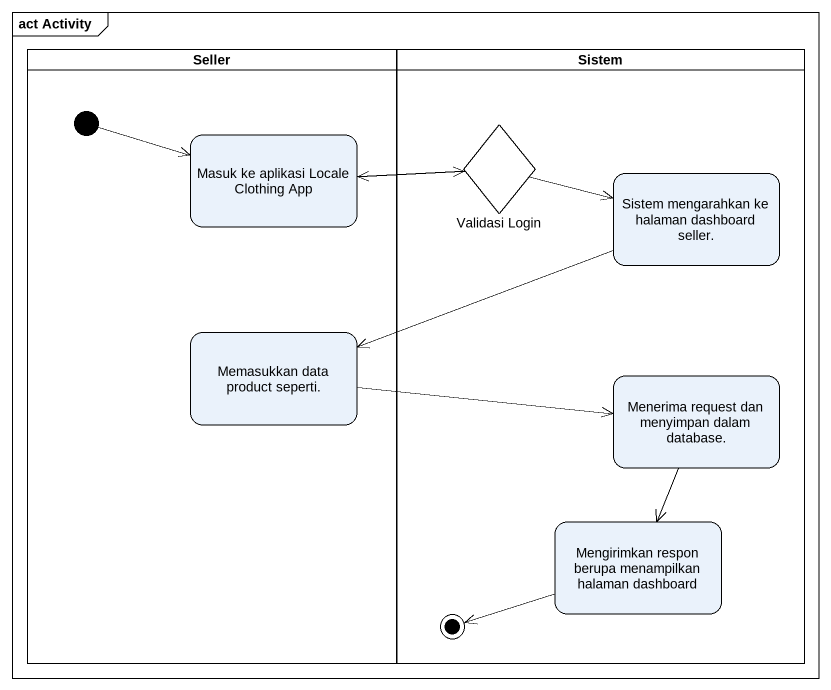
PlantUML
@startuml
mainframe act Activity
hide empty description
state Seller <<partition>> {
  state "Masuk ke aplikasi Locale Clothing App" as Masuk_ke_aplikasi_Locale
  state "Memasukkan data product seperti." as Memasukkan_data_product
  [*] -right-> Masuk_ke_aplikasi_Locale
}
state Sistem <<partition>> {
  state "Validasi Login" as Validasi_Login <<choice>>
  state "Sistem mengarahkan ke halaman dashboard seller." as Sistem_mengarahkan_ke
  state "Menerima request dan menyimpan dalam database." as Menerima_request_dan
  state "Mengirimkan respon berupa menampilkan halaman dashboard" as Mengirimkan_respon_berupa
  Mengirimkan_respon_berupa -left-> [*]
}
Masuk_ke_aplikasi_Locale -right-> Validasi_Login
Validasi_Login -left-> Masuk_ke_aplikasi_Locale
Validasi_Login -right-> Sistem_mengarahkan_ke
Sistem_mengarahkan_ke -left-> Memasukkan_data_product
Memasukkan_data_product -right-> Menerima_request_dan
Menerima_request_dan --> Mengirimkan_respon_berupa
@enduml
